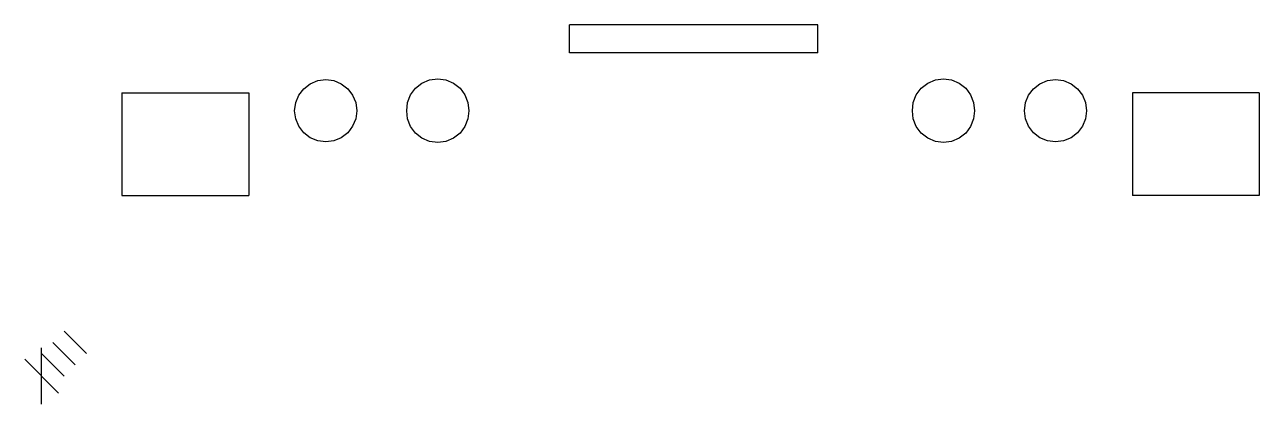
# Model space of a CAD drawing. Extents: x -3 to 217, y -5 to 62.
import ezdxf

# ---------------------------------------------------------------- set-up
doc = ezdxf.new("R2010")
doc.units = 0

msp = doc.modelspace()

# ---------------------------------------------------------------- linework, layer by layer
for p, q in [((138.082, 62.4113), (93.9115, 62.4113)), ((93.9115, 57.4182), (93.9115, 62.41031)), ((138.082, 57.4182), (138.082, 62.41031)), ((138.082, 57.4182), (93.9115, 57.4182)), ((69.02795, 52.614598), (70.4678, 52.805482)), ((70.4678, 52.805482), (71.90765, 52.614598)), ((158.972308, 52.612716), (160.41185, 52.803516)), ((160.41185, 52.803516), (161.851392, 52.612716)), ((45.752931, 49.910939), (46.622061, 51.050074)), ((46.622061, 51.050074), (47.77585, 51.939307)), ((47.77585, 51.939307), (49.121845, 52.496316)), ((49.121845, 52.496316), (50.5426, 52.681986)), ((50.5426, 52.681986), (51.963355, 52.496316)), ((51.963355, 52.496316), (53.30935, 51.939307)), ((53.30935, 51.939307), (54.463139, 51.050074)), ((54.463139, 51.050074), (55.332269, 49.910939)), ((65.639255, 49.962499), (66.504707, 51.128946)), ((66.504707, 51.128946), (67.666131, 52.041948)), ((67.666131, 52.041948), (69.02795, 52.614598)), ((71.90765, 52.614598), (73.269469, 52.041948)), ((73.269469, 52.041948), (74.430893, 51.128946)), ((74.430893, 51.128946), (75.296345, 49.962499)), ((155.583942, 49.961679), (156.449447, 51.127692)), ((156.449447, 51.127692), (157.610746, 52.040314)), ((157.610746, 52.040314), (158.972308, 52.612716)), ((161.851392, 52.612716), (163.212954, 52.040314)), ((163.212954, 52.040314), (164.374253, 51.127692)), ((164.374253, 51.127692), (165.239758, 49.961679)), ((175.547431, 49.910939), (176.416561, 51.050074)), ((176.416561, 51.050074), (177.57035, 51.939307)), ((177.57035, 51.939307), (178.916345, 52.496316)), ((178.916345, 52.496316), (180.3371, 52.681986)), ((180.3371, 52.681986), (181.757855, 52.496316)), ((181.757855, 52.496316), (183.10385, 51.939307)), ((183.10385, 51.939307), (184.257639, 51.050074)), ((184.257639, 51.050074), (185.126769, 49.910939)), ((14.2874, 50.3112), (14.2874, 32.065)), ((14.2874, 50.3112), (36.8575, 50.3112)), ((36.8575, 50.3112), (36.8575, 32.065)), ((45.0177, 47.1422), (45.205723, 48.586711)), ((45.205723, 48.586711), (45.752931, 49.910939)), ((55.332269, 49.910939), (55.879477, 48.586711)), ((55.879477, 48.586711), (56.0675, 47.1422)), ((64.9477, 47.1422), (65.107634, 48.610839)), ((65.107634, 48.610839), (65.639255, 49.962499)), ((75.296345, 49.962499), (75.827966, 48.610839)), ((75.827966, 48.610839), (75.9879, 47.1422)), ((154.8917, 47.1422), (155.052077, 48.610455)), ((155.052077, 48.610455), (155.583942, 49.961679)), ((165.239758, 49.961679), (165.771623, 48.610455)), ((165.771623, 48.610455), (165.932, 47.1422)), ((174.8122, 47.1422), (175.000223, 48.586711)), ((175.000223, 48.586711), (175.547431, 49.910939)), ((185.126769, 49.910939), (185.673977, 48.586711)), ((185.673977, 48.586711), (185.862, 47.1422)), ((216.593, 50.3112), (194.0229, 50.3112)), ((194.023, 50.3112), (194.023, 32.065)), ((216.593, 50.3112), (216.593, 32.065)), ((45.205723, 45.697689), (45.0177, 47.1422)), ((56.0675, 47.1422), (55.879477, 45.697689)), ((56.0675, 47.1422), (56.0675, 47.1422)), ((65.107634, 45.673561), (64.9477, 47.1422)), ((75.9879, 47.1422), (75.827966, 45.673561)), ((75.9879, 47.1422), (75.9879, 47.1422)), ((155.052077, 45.673945), (154.8917, 47.1422)), ((165.932, 47.1422), (165.771623, 45.673945)), ((165.932, 47.1422), (165.932, 47.1422)), ((175.000223, 45.697689), (174.8122, 47.1422)), ((185.862, 47.1422), (185.673977, 45.697689)), ((185.862, 47.1422), (185.862, 47.1422)), ((45.752931, 44.373461), (45.205723, 45.697689)), ((46.622061, 43.234326), (45.752931, 44.373461)), ((55.332269, 44.373461), (54.463139, 43.234326)), ((55.879477, 45.697689), (55.332269, 44.373461)), ((65.639255, 44.321901), (65.107634, 45.673561)), ((66.504707, 43.155454), (65.639255, 44.321901)), ((75.296345, 44.321901), (74.430893, 43.155454)), ((75.827966, 45.673561), (75.296345, 44.321901)), ((155.583942, 44.322721), (155.052077, 45.673945)), ((156.449447, 43.156708), (155.583942, 44.322721)), ((165.239758, 44.322721), (164.374253, 43.156708)), ((165.771623, 45.673945), (165.239758, 44.322721)), ((175.547431, 44.373461), (175.000223, 45.697689)), ((176.416561, 43.234326), (175.547431, 44.373461)), ((185.126769, 44.373461), (184.257639, 43.234326)), ((185.673977, 45.697689), (185.126769, 44.373461)), ((47.77585, 42.345093), (46.622061, 43.234326)), ((49.121845, 41.788084), (47.77585, 42.345093)), ((50.5426, 41.602414), (49.121845, 41.788084)), ((51.963355, 41.788084), (50.5426, 41.602414)), ((53.30935, 42.345093), (51.963355, 41.788084)), ((54.463139, 43.234326), (53.30935, 42.345093)), ((67.666131, 42.242452), (66.504707, 43.155454)), ((69.02795, 41.669802), (67.666131, 42.242452)), ((73.269469, 42.242452), (71.90765, 41.669802)), ((74.430893, 43.155454), (73.269469, 42.242452)), ((157.610746, 42.244086), (156.449447, 43.156708)), ((158.972308, 41.671684), (157.610746, 42.244086)), ((163.212954, 42.244086), (161.851392, 41.671684)), ((164.374253, 43.156708), (163.212954, 42.244086)), ((177.57035, 42.345093), (176.416561, 43.234326)), ((178.916345, 41.788084), (177.57035, 42.345093)), ((180.3371, 41.602414), (178.916345, 41.788084)), ((181.757855, 41.788084), (180.3371, 41.602414)), ((183.10385, 42.345093), (181.757855, 41.788084)), ((184.257639, 43.234326), (183.10385, 42.345093)), ((70.4678, 41.478918), (69.02795, 41.669802)), ((71.90765, 41.669802), (70.4678, 41.478918)), ((160.41185, 41.480884), (158.972308, 41.671684)), ((161.851392, 41.671684), (160.41185, 41.480884)), ((14.2874, 32.065), (36.8575, 32.065)), ((216.593, 32.065), (194.0229, 32.065))]:
    msp.add_line(p, q)
at = {"layer": 'Layer 1'}
for p, q in [((8, 4), (4, 8)), ((0, -5), (0, 5)), ((6, 2), (2, 6)), ((3, -3), (-3, 3)), ((4, 0), (0, 4))]:
    msp.add_line(p, q, dxfattribs=at)

doc.saveas('drawing.dxf')
